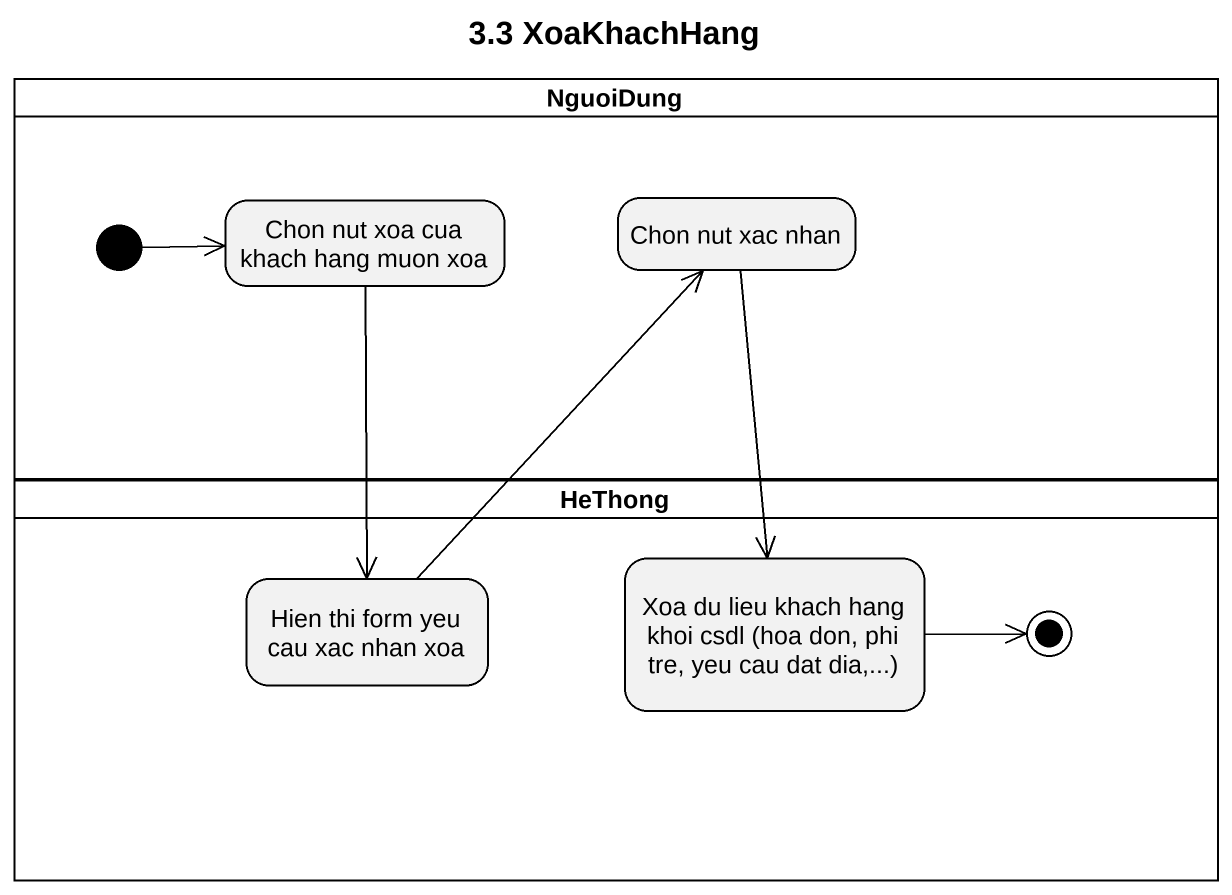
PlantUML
@startuml
title 3.3 XoaKhachHang
hide empty description
state NguoiDung <<partition>> {
  state "Chon nut xoa cua khach hang muon xoa" as Chon_nut_xoa_cua_khach_hang
  state "Chon nut xac nhan" as Chon_nut_xac_nhan
  [*] -right-> Chon_nut_xoa_cua_khach_hang
}
state HeThong <<partition>> {
  state "Hien thi form yeu cau xac nhan xoa" as Hien_thi_form_yeu_cau_xac
  state "Xoa du lieu khach hang khoi csdl (hoa don, phi tre, yeu cau dat dia,...)" as Xoa_du_lieu_khach_hang_khoi
  Xoa_du_lieu_khach_hang_khoi -right-> [*]
}
Chon_nut_xoa_cua_khach_hang --> Hien_thi_form_yeu_cau_xac
Chon_nut_xac_nhan --> Xoa_du_lieu_khach_hang_khoi
Hien_thi_form_yeu_cau_xac -up-> Chon_nut_xac_nhan
@enduml
